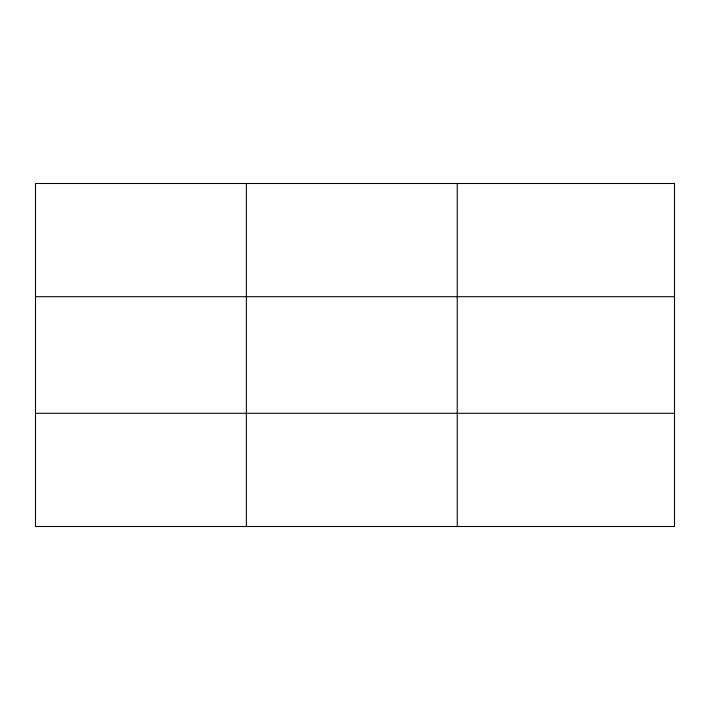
<?xml version="1.0" encoding="UTF-8"?>
<svg xmlns="http://www.w3.org/2000/svg" width="710" height="710" viewBox="0 0 710 710"><rect width="100%" height="100%" fill="white"/><g stroke="black" fill="none" stroke-linecap="round" stroke-linejoin="round"><path stroke-width="1.06" d="M246.37 526.5L246.37 183.499M457.24 526.5L457.24 183.499M35.5 296.691L674.5 296.691M35.5 413.309L674.5 413.309M674.5 183.499L674.5 526.5L35.5 526.5L35.5 183.499L674.5 183.499"/></g></svg>
